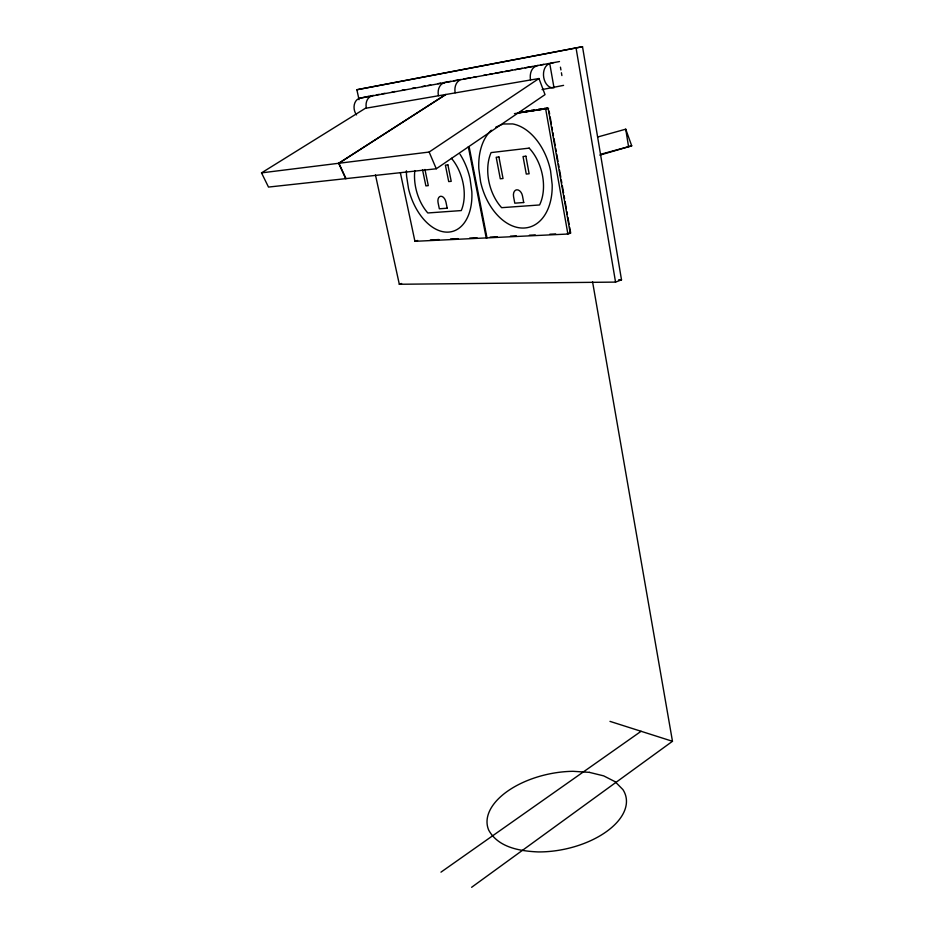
<?xml version="1.0" encoding="UTF-8"?>
<svg xmlns="http://www.w3.org/2000/svg" width="934" height="934" viewBox="0 0 934 934"><rect width="100%" height="100%" fill="white"/><g stroke="black" fill="none" stroke-linecap="round" stroke-linejoin="round"><path stroke-width="1.4" d="M471.612 887.3L672.48 741.292L592.553 281.729M440.965 872.158L641.098 731.287M436.283 168.774L545.024 94.626L538.965 78.526L365.357 108.309L261.52 172.872L268.49 187.069L436.283 168.774L429.15 152.044L261.52 172.872M429.15 152.044L538.965 78.526M445.646 94.532L338.668 163.287L345.743 178.651M445.88 94.486L338.89 163.252L345.977 178.627M495.826 127.117L503.192 123.989L512.708 123.93A53.238 35.329 75.3 0 1 550.558 170.7L552.181 184.71A53.238 35.329 75.3 0 1 521.931 228.036A53.238 35.329 75.3 0 1 480.613 181.932L478.815 168.657A53.238 35.329 75.3 0 1 491.354 130.211M375.456 174.938L399.32 284.263L615.553 282.103L621.507 279.838L582.512 46.7L356.87 89.746L359.041 99.681M400.406 172.942L414.929 241.311L567.895 234.037L570.697 233.091L569.682 227.359M399.32 284.263L401.608 283.504M414.929 241.311L417.626 240.47M600.737 154.273L631.711 145.832L625.733 129.184L597.842 136.959M599.803 155.137L631.711 145.832M514.436 113.633L548.62 108.309M563.587 85.368L542.059 89.594M559.478 61.551L359.929 98.198A10.367 7.951 78.1 0 0 354.278 104.771A10.367 7.951 78.1 0 0 356.519 114.929M359.929 98.198L369.222 96.179M356.87 89.746L582.512 46.7M370.658 95.91L373.518 95.396M376.379 94.871L379.239 94.357M382.099 93.832L384.96 93.307M392.117 92.011L394.977 91.485M402.122 90.189L404.982 89.664M412.139 88.368L415 87.843M422.156 86.547L425.017 86.021M427.877 85.496L430.737 84.982M437.883 83.675L440.743 83.161M443.603 82.636L450.76 81.34M453.62 80.814L460.777 79.507M463.638 78.993L470.783 77.685M473.643 77.172L476.503 76.646M483.66 75.35L486.521 74.825M489.381 74.3L492.241 73.786M495.102 73.261L502.258 71.965M505.119 71.439L512.264 70.143M515.136 69.618L522.281 68.31M525.141 67.797L532.298 66.489M535.159 65.975L538.019 65.45M540.879 64.925L543.74 64.411M550.897 63.103L553.757 62.59M519.818 111.952L522.701 111.52M525.585 111.099L528.469 110.679M531.364 110.247L534.248 109.827M538.568 109.185L541.451 108.764M544.347 108.332L547.231 107.912M519.981 112.524L522.842 112.103M525.714 111.683L528.574 111.263M531.434 110.842L534.295 110.422M538.591 109.78L541.451 109.36M544.324 108.939L547.184 108.519M517.891 112.874L548.141 108.426L570.242 233.243L567.335 233.383M430.341 239.968L439.085 239.548M450.527 238.976L458.034 238.637M469.685 238.077L476.97 237.726M490.093 237.096L497.378 236.746M510.489 236.115L516.327 235.835M529.438 235.205L535.264 234.924M549.846 234.224L555.672 233.944M618.6 279.861L621.507 279.838M609.984 721.375L672.48 741.292M424.947 169.474L428.286 185.644L425.881 185.878L422.53 169.731M469.113 146.661L486.999 237.89M468.331 146.766L486.217 237.925M545.689 109.044L567.895 234.037M549.122 111.181L549.624 114.053M550.138 116.913L551.41 124.082M551.912 126.954L552.426 129.826M552.928 132.698L553.442 135.558M553.944 138.43L555.216 145.599M555.718 148.471L556.232 151.343M556.734 154.203L558.007 161.384M558.509 164.244L559.022 167.116M559.524 169.988L560.797 177.156M561.299 180.028L561.813 182.889M562.315 185.761L563.587 192.929M564.101 195.801L564.603 198.673M565.117 201.546L566.378 208.714M566.891 211.574L567.393 214.446M567.907 217.318L569.168 224.487M560.447 67.155L560.925 69.957M561.416 72.759L561.894 75.561M576.08 48.089L615.553 282.103M625.733 129.184L628.477 146.194M438.42 95.653A11.161 8.137 80.5 0 1 444.222 82.881M455.173 92.781A11.325 8.172 80.9 0 1 459.026 80.663M530.512 79.845A12.049 8.278 82.4 0 1 536.525 66.104M366.338 108.029A10.484 7.986 78.5 0 1 371.942 96.015M406.407 170.805A50.074 31.056 74.6 0 0 406.594 176.257L408.532 188.715A50.074 31.056 74.6 0 0 446.254 232.122A50.074 31.056 74.6 0 0 471.833 191.68L470.024 178.581A50.074 31.056 74.6 0 0 460.007 154.215M414.824 170.572A37.99 23.572 74.5 0 0 427.807 212.964L461.256 210.57A37.99 23.572 74.5 0 0 451.414 158.29M529.169 148.121L491.074 152.592A40.395 26.806 75.2 0 0 501.628 207.675L539.572 204.966A40.395 26.806 75.2 0 0 529.169 148.121M498.931 156.97L496.199 157.274L500.297 178.791L503.029 178.522L498.931 156.97M447.9 164.886L445.39 165.166L448.705 181.581L451.215 181.336L447.9 164.886M525.9 156.2L523.04 156.527L526.274 174.063L529.134 173.782L525.9 156.2M447.199 208.212L439.342 208.796L438.081 202.713A6.281 3.899 74 0 1 440.766 196.268A6.281 3.899 74 0 1 445.95 202.083L447.199 208.212M523.717 202.515L514.797 203.18L513.572 196.689A6.666 4.436 74.5 0 1 516.817 189.8A6.666 4.436 74.5 0 1 522.503 195.977L523.717 202.515M589.307 772.348L573.021 771.309A70.786 38.387 -11.9 0 0 488.739 830.186C498.289 847.593 520.051 851.131 538.124 851.925A70.786 38.387 -11.9 0 0 607.252 831.038A70.786 38.387 -11.9 0 0 622.908 789.592L615.132 781.711L603.656 775.862L589.307 772.348M553.979 87.656L549.776 63.699A12.177 8.289 82.7 0 0 543.74 77.545A12.177 8.289 82.7 0 0 553.979 87.656"/></g></svg>
